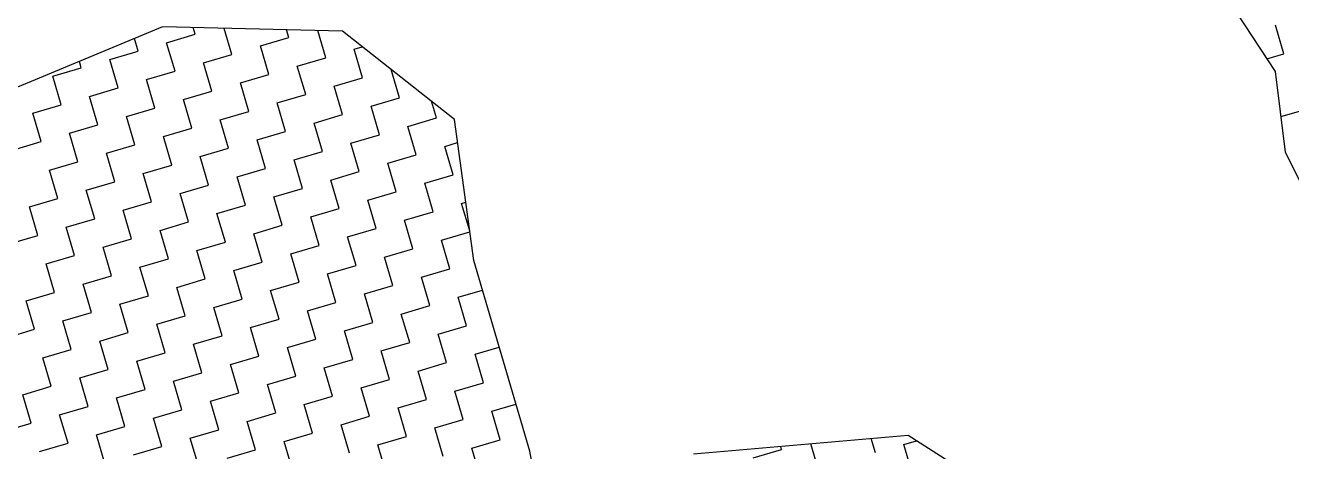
# Model space of a CAD drawing. Header units: metres. Extents: x 283645 to 285797, y 2017393 to 2020400.
# Drawn here: x 284637.4 to 284914.7, y 2017721.4 to 2017814.7 of the extents above; entities that cross this region are included whole.
import ezdxf

# ---------------------------------------------------------------- set-up
doc = ezdxf.new("R2010")
doc.units = ezdxf.units.M
doc.layers.add('POLY_HATCH', color=12, linetype='Continuous')

msp = doc.modelspace()

# ---------------------------------------------------------------- linework, layer by layer
at = {"layer": 'POLY_HATCH'}
for p, q in [((284901, 2017819.96), (284911.11, 2017804.64)), ((284667.44, 2017814.4), (284615.8, 2017792.9)), ((284706.83, 2017813.44), (284667.44, 2017814.4)), ((284731.38, 2017794.15), (284706.83, 2017813.44)), ((284911.11, 2017804.64), (284913.27, 2017786.97)), ((284735.59, 2017763.28), (284731.38, 2017794.15)), ((284913.27, 2017786.97), (284924.37, 2017764.83)), ((284747.89, 2017721.53), (284735.59, 2017763.28)), ((284830.69, 2017724.99), (284783.69, 2017720.91)), ((284888.32, 2017688.22), (284830.69, 2017724.99)), ((284752.32, 2017697.01), (284747.89, 2017721.53))]:
    msp.add_line(p, q, dxfattribs=at)
at = {"layer": 'POLY_HATCH', "linetype": 'Continuous'}
for p, q in [((284674.6, 2017812.78), (284674.16, 2017814.24)), ((284682.67, 2017808.38), (284680.99, 2017814.07)), ((284695.13, 2017812.05), (284694.64, 2017813.74)), ((284703.2, 2017807.66), (284701.46, 2017813.58)), ((284912.99, 2017808.5), (284911.15, 2017814.74)), ((284662.13, 2017809.1), (284661.32, 2017811.85)), ((284668.36, 2017810.94), (284674.6, 2017812.78)), ((284670.2, 2017804.7), (284668.36, 2017810.94)), ((284688.9, 2017810.22), (284695.13, 2017812.05)), ((284655.89, 2017807.26), (284662.13, 2017809.1)), ((284676.43, 2017806.54), (284682.67, 2017808.38)), ((284690.74, 2017803.98), (284688.9, 2017810.22)), ((284696.97, 2017805.82), (284703.2, 2017807.66)), ((284709.44, 2017809.49), (284711.2, 2017810.01)), ((284711.28, 2017803.26), (284709.44, 2017809.49)), ((284909.28, 2017807.41), (284912.99, 2017808.5)), ((284643.43, 2017803.59), (284649.66, 2017805.43)), ((284649.66, 2017805.43), (284649.25, 2017806.83)), ((284657.73, 2017801.03), (284655.89, 2017807.26)), ((284678.27, 2017800.31), (284676.43, 2017806.54)), ((284698.81, 2017799.59), (284696.97, 2017805.82)), ((284719.35, 2017798.86), (284717.53, 2017805.04)), ((284645.26, 2017797.36), (284643.43, 2017803.59)), ((284663.96, 2017802.87), (284670.2, 2017804.7)), ((284665.8, 2017796.63), (284663.96, 2017802.87)), ((284684.5, 2017802.15), (284690.74, 2017803.98)), ((284686.34, 2017795.91), (284684.5, 2017802.15)), ((284705.04, 2017801.42), (284711.28, 2017803.26)), ((284651.5, 2017799.19), (284657.73, 2017801.03)), ((284672.04, 2017798.47), (284678.27, 2017800.31)), ((284692.57, 2017797.75), (284698.81, 2017799.59)), ((284706.88, 2017795.19), (284705.04, 2017801.42)), ((284639.03, 2017795.52), (284645.26, 2017797.36)), ((284653.33, 2017792.96), (284651.5, 2017799.19)), ((284659.57, 2017794.8), (284665.8, 2017796.63)), ((284673.87, 2017792.24), (284672.04, 2017798.47)), ((284694.41, 2017791.51), (284692.57, 2017797.75)), ((284713.11, 2017797.03), (284719.35, 2017798.86)), ((284714.95, 2017790.79), (284713.11, 2017797.03)), ((284727.42, 2017794.47), (284726.34, 2017798.11)), ((284640.87, 2017789.29), (284639.03, 2017795.52)), ((284661.41, 2017788.56), (284659.57, 2017794.8)), ((284680.11, 2017794.07), (284686.34, 2017795.91)), ((284681.94, 2017787.84), (284680.11, 2017794.07)), ((284700.65, 2017793.35), (284706.88, 2017795.19)), ((284721.18, 2017792.63), (284727.42, 2017794.47)), ((284912.32, 2017794.75), (284916.66, 2017796.03)), ((284647.1, 2017791.12), (284653.33, 2017792.96)), ((284648.94, 2017784.89), (284647.1, 2017791.12)), ((284667.64, 2017790.4), (284673.87, 2017792.24)), ((284688.18, 2017789.68), (284694.41, 2017791.51)), ((284702.48, 2017787.12), (284700.65, 2017793.35)), ((284723.02, 2017786.4), (284721.18, 2017792.63)), ((284634.63, 2017787.45), (284640.87, 2017789.29)), ((284655.17, 2017786.73), (284661.41, 2017788.56)), ((284669.48, 2017784.17), (284667.64, 2017790.4)), ((284690.01, 2017783.44), (284688.18, 2017789.68)), ((284708.72, 2017788.95), (284714.95, 2017790.79)), ((284710.55, 2017782.72), (284708.72, 2017788.95)), ((284729.25, 2017788.23), (284732.07, 2017789.06)), ((284657.01, 2017780.49), (284655.17, 2017786.73)), ((284675.71, 2017786), (284681.94, 2017787.84)), ((284677.55, 2017779.77), (284675.71, 2017786)), ((284696.25, 2017785.28), (284702.48, 2017787.12)), ((284716.79, 2017784.56), (284723.02, 2017786.4)), ((284731.09, 2017782), (284729.25, 2017788.23)), ((284642.7, 2017783.05), (284648.94, 2017784.89)), ((284644.54, 2017776.82), (284642.7, 2017783.05)), ((284663.24, 2017782.33), (284669.48, 2017784.17)), ((284683.78, 2017781.61), (284690.01, 2017783.44)), ((284698.09, 2017779.05), (284696.25, 2017785.28)), ((284704.32, 2017780.88), (284710.55, 2017782.72)), ((284718.62, 2017778.32), (284716.79, 2017784.56)), ((284650.77, 2017778.65), (284657.01, 2017780.49)), ((284665.08, 2017776.1), (284663.24, 2017782.33)), ((284685.62, 2017775.37), (284683.78, 2017781.61)), ((284706.16, 2017774.65), (284704.32, 2017780.88)), ((284724.86, 2017780.16), (284731.09, 2017782)), ((284726.7, 2017773.93), (284724.86, 2017780.16)), ((284652.61, 2017772.42), (284650.77, 2017778.65)), ((284671.31, 2017777.93), (284677.55, 2017779.77)), ((284673.15, 2017771.7), (284671.31, 2017777.93)), ((284691.85, 2017777.21), (284698.09, 2017779.05)), ((284693.69, 2017770.98), (284691.85, 2017777.21)), ((284712.39, 2017776.49), (284718.62, 2017778.32)), ((284638.31, 2017774.98), (284644.54, 2017776.82)), ((284640.14, 2017768.75), (284638.31, 2017774.98)), ((284658.85, 2017774.26), (284665.08, 2017776.1)), ((284679.38, 2017773.54), (284685.62, 2017775.37)), ((284699.92, 2017772.81), (284706.16, 2017774.65)), ((284714.23, 2017770.25), (284712.39, 2017776.49)), ((284732.93, 2017775.76), (284733.85, 2017776.04)), ((284734.71, 2017769.73), (284732.93, 2017775.76)), ((284646.38, 2017770.58), (284652.61, 2017772.42)), ((284660.68, 2017768.02), (284658.85, 2017774.26)), ((284666.92, 2017769.86), (284673.15, 2017771.7)), ((284681.22, 2017767.3), (284679.38, 2017773.54)), ((284701.76, 2017766.58), (284699.92, 2017772.81)), ((284720.46, 2017772.09), (284726.7, 2017773.93)), ((284722.3, 2017765.86), (284720.46, 2017772.09)), ((284648.22, 2017764.35), (284646.38, 2017770.58)), ((284668.75, 2017763.63), (284666.92, 2017769.86)), ((284687.46, 2017769.14), (284693.69, 2017770.98)), ((284689.29, 2017762.91), (284687.46, 2017769.14)), ((284707.99, 2017768.42), (284714.23, 2017770.25)), ((284728.53, 2017767.69), (284734.74, 2017769.52)), ((284633.91, 2017766.91), (284640.14, 2017768.75)), ((284654.45, 2017766.19), (284660.68, 2017768.02)), ((284656.29, 2017759.95), (284654.45, 2017766.19)), ((284674.99, 2017765.46), (284681.22, 2017767.3)), ((284695.53, 2017764.74), (284701.76, 2017766.58)), ((284709.83, 2017762.18), (284707.99, 2017768.42)), ((284730.37, 2017761.46), (284728.53, 2017767.69)), ((284641.98, 2017762.51), (284648.22, 2017764.35)), ((284662.52, 2017761.79), (284668.75, 2017763.63)), ((284676.82, 2017759.23), (284674.99, 2017765.46)), ((284697.36, 2017758.51), (284695.53, 2017764.74)), ((284716.06, 2017764.02), (284722.3, 2017765.86)), ((284717.9, 2017757.79), (284716.06, 2017764.02)), ((284643.82, 2017756.28), (284641.98, 2017762.51)), ((284664.36, 2017755.56), (284662.52, 2017761.79)), ((284683.06, 2017761.07), (284689.29, 2017762.91)), ((284684.9, 2017754.83), (284683.06, 2017761.07)), ((284703.6, 2017760.35), (284709.83, 2017762.18)), ((284724.14, 2017759.62), (284730.37, 2017761.46)), ((284650.05, 2017758.12), (284656.29, 2017759.95)), ((284651.89, 2017751.88), (284650.05, 2017758.12)), ((284670.59, 2017757.39), (284676.82, 2017759.23)), ((284691.13, 2017756.67), (284697.36, 2017758.51)), ((284705.43, 2017754.11), (284703.6, 2017760.35)), ((284711.67, 2017755.95), (284717.9, 2017757.79)), ((284725.97, 2017753.39), (284724.14, 2017759.62)), ((284637.58, 2017754.44), (284643.82, 2017756.28)), ((284658.12, 2017753.72), (284664.36, 2017755.56)), ((284672.43, 2017751.16), (284670.59, 2017757.39)), ((284692.97, 2017750.44), (284691.13, 2017756.67)), ((284713.5, 2017749.71), (284711.67, 2017755.95)), ((284732.21, 2017755.23), (284737.5, 2017756.79)), ((284734.04, 2017748.99), (284732.21, 2017755.23)), ((284639.42, 2017748.21), (284637.58, 2017754.44)), ((284659.96, 2017747.49), (284658.12, 2017753.72)), ((284678.66, 2017753), (284684.9, 2017754.83)), ((284680.5, 2017746.76), (284678.66, 2017753)), ((284699.2, 2017752.27), (284705.43, 2017754.11)), ((284701.04, 2017746.04), (284699.2, 2017752.27)), ((284719.74, 2017751.55), (284725.97, 2017753.39)), ((284645.66, 2017750.05), (284651.89, 2017751.88)), ((284647.49, 2017743.81), (284645.66, 2017750.05)), ((284666.19, 2017749.32), (284672.43, 2017751.16)), ((284686.73, 2017748.6), (284692.97, 2017750.44)), ((284707.27, 2017747.88), (284713.5, 2017749.71)), ((284721.58, 2017745.32), (284719.74, 2017751.55)), ((284633.19, 2017746.37), (284639.42, 2017748.21)), ((284653.73, 2017745.65), (284659.96, 2017747.49)), ((284668.03, 2017743.09), (284666.19, 2017749.32)), ((284674.26, 2017744.93), (284680.5, 2017746.76)), ((284688.57, 2017742.37), (284686.73, 2017748.6)), ((284709.11, 2017741.64), (284707.27, 2017747.88)), ((284727.81, 2017747.16), (284734.04, 2017748.99)), ((284729.65, 2017740.92), (284727.81, 2017747.16)), ((284655.56, 2017739.41), (284653.73, 2017745.65)), ((284676.1, 2017738.69), (284674.26, 2017744.93)), ((284694.8, 2017744.2), (284701.04, 2017746.04)), ((284696.64, 2017737.97), (284694.8, 2017744.2)), ((284715.34, 2017743.48), (284721.58, 2017745.32)), ((284735.88, 2017742.76), (284741.17, 2017744.32)), ((284641.26, 2017741.97), (284647.49, 2017743.81)), ((284643.1, 2017735.74), (284641.26, 2017741.97)), ((284661.8, 2017741.25), (284668.03, 2017743.09)), ((284663.63, 2017735.02), (284661.8, 2017741.25)), ((284682.34, 2017740.53), (284688.57, 2017742.37)), ((284702.87, 2017739.81), (284709.11, 2017741.64)), ((284717.18, 2017737.25), (284715.34, 2017743.48)), ((284737.72, 2017736.52), (284735.88, 2017742.76)), ((284649.33, 2017737.58), (284655.56, 2017739.41)), ((284669.87, 2017736.86), (284676.1, 2017738.69)), ((284684.17, 2017734.3), (284682.34, 2017740.53)), ((284704.71, 2017733.57), (284702.87, 2017739.81)), ((284723.41, 2017739.08), (284729.65, 2017740.92)), ((284725.25, 2017732.85), (284723.41, 2017739.08)), ((284636.86, 2017733.9), (284643.1, 2017735.74)), ((284651.17, 2017731.34), (284649.33, 2017737.58)), ((284671.71, 2017730.62), (284669.87, 2017736.86)), ((284690.41, 2017736.13), (284696.64, 2017737.97)), ((284692.24, 2017729.9), (284690.41, 2017736.13)), ((284710.95, 2017735.41), (284717.18, 2017737.25)), ((284731.48, 2017734.69), (284737.72, 2017736.52)), ((284638.7, 2017727.67), (284636.86, 2017733.9)), ((284657.4, 2017733.18), (284663.63, 2017735.02)), ((284659.24, 2017726.95), (284657.4, 2017733.18)), ((284677.94, 2017732.46), (284684.17, 2017734.3)), ((284698.48, 2017731.74), (284704.71, 2017733.57)), ((284712.78, 2017729.18), (284710.95, 2017735.41)), ((284719.02, 2017731.01), (284725.25, 2017732.85)), ((284733.32, 2017728.45), (284731.48, 2017734.69)), ((284644.93, 2017729.51), (284651.17, 2017731.34)), ((284665.47, 2017728.78), (284671.71, 2017730.62)), ((284679.78, 2017726.22), (284677.94, 2017732.46)), ((284700.31, 2017725.5), (284698.48, 2017731.74)), ((284720.85, 2017724.78), (284719.02, 2017731.01)), ((284739.55, 2017730.29), (284744.85, 2017731.85)), ((284741.39, 2017724.06), (284739.55, 2017730.29)), ((284632.47, 2017725.83), (284638.7, 2017727.67)), ((284646.77, 2017723.27), (284644.93, 2017729.51)), ((284667.31, 2017722.55), (284665.47, 2017728.78)), ((284686.01, 2017728.06), (284692.24, 2017729.9)), ((284687.85, 2017721.83), (284686.01, 2017728.06)), ((284706.55, 2017727.34), (284712.78, 2017729.18)), ((284708.39, 2017721.11), (284706.55, 2017727.34)), ((284727.09, 2017726.62), (284733.32, 2017728.45)), ((284653, 2017725.11), (284659.24, 2017726.95)), ((284654.84, 2017718.88), (284653, 2017725.11)), ((284673.54, 2017724.39), (284679.78, 2017726.22)), ((284694.08, 2017723.66), (284700.31, 2017725.5)), ((284714.62, 2017722.94), (284720.85, 2017724.78)), ((284728.92, 2017720.38), (284727.09, 2017726.62)), ((284640.54, 2017721.44), (284646.77, 2017723.27)), ((284661.07, 2017720.71), (284667.31, 2017722.55)), ((284675.38, 2017718.15), (284673.54, 2017724.39)), ((284681.61, 2017719.99), (284687.85, 2017721.83)), ((284695.92, 2017717.43), (284694.08, 2017723.66)), ((284716.46, 2017716.71), (284714.62, 2017722.94)), ((284735.16, 2017722.22), (284741.39, 2017724.06)), ((284737, 2017715.99), (284735.16, 2017722.22)), ((284796.77, 2017720.05), (284803.01, 2017721.89)), ((284803.01, 2017721.89), (284802.81, 2017722.57)), ((284811.08, 2017717.49), (284809.41, 2017723.15)), ((284823.55, 2017721.17), (284822.63, 2017724.29)), ((284829.78, 2017723), (284832.53, 2017723.81)), ((284831.62, 2017716.77), (284829.78, 2017723))]:
    msp.add_line(p, q, dxfattribs=at)

doc.saveas('drawing.dxf')
